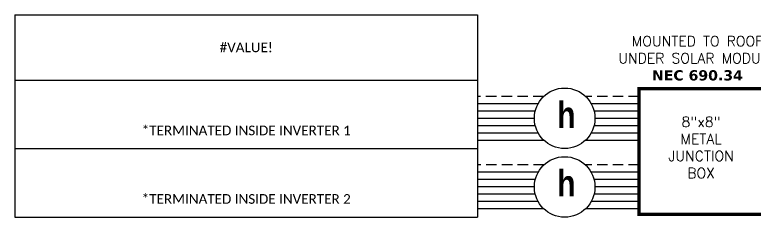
# Model space of a CAD drawing. Header units: feet. Extents: x 9873 to 10655, y 14552 to 15110.
# Drawn here: x 9873.1 to 10137.2, y 15025.1 to 15097.4 of the extents above; entities that cross this region are included whole.
import ezdxf

# ---------------------------------------------------------------- set-up
doc = ezdxf.new("R2010")
doc.units = ezdxf.units.FT
doc.header["$MEASUREMENT"] = 0
doc.linetypes.add('HIDDEN', pattern=[0.375, 0.25, -0.125])
for name, color, linetype in [('ONE LINE BLOCKS', 7, 'Continuous'), ('TEXT', 7, 'Continuous'), ('Z - TITLEBLOCK TXT', 7, 'Continuous')]:
    doc.layers.add(name, color=color, linetype=linetype)
doc.styles.add('ONE LINE TXT', font='techb___.ttf')
doc.styles.get("Standard").update_dxf_attribs({"font": 'simplex.shx'})

# ---------------------------------------------------------------- blocks, each defined once
blk = doc.blocks.new('*T7')
at = {"layer": 'Z - TITLEBLOCK TXT', "color": 0, "lineweight": -2, "transparency": 16777216}
for p, q in [((0, 0), (165.11, 0)), ((0, 0), (0, -72.27)), ((165.11, 0), (165.11, -72.27)), ((0, -23.32), (165.11, -23.32)), ((0, -47.8), (165.11, -47.8)), ((0, -72.27), (165.11, -72.27))]:
    blk.add_line(p, q, dxfattribs=at)
at = {"layer": 'Z - TITLEBLOCK TXT', "color": 0, "linetype": 'Continuous', "transparency": 16777216, "char_height": 3.4544, "width": 156.9097, "attachment_point": 5}
for s, insert in [('{\\fCalibri|b0|i0|c0;#VALUE!', (82.56, -11.66)), ('{\\fCalibri|b0|i0|c0;^J^J*TERMINATED INSIDE INVERTER 1', (82.56, -35.56)), ('{\\fCalibri|b0|i0|c0;^J^J*TERMINATED INSIDE INVERTER 2', (82.56, -60.03))]:
    blk.add_mtext(s, dxfattribs=dict(at, insert=insert))

msp = doc.modelspace()

# ---------------------------------------------------------------- linework, layer by layer
at = {"color": 7, "linetype": 'Continuous'}
for p, q in [((10059.77, 15065.62), (10038.21, 15065.62)), ((10095.8, 15065.62), (10078.73, 15065.62)), ((10058.44, 15060.37), (10038.21, 15060.37)), ((10095.8, 15060.37), (10080.06, 15060.37)), ((10059.83, 15055.13), (10038.21, 15055.13)), ((10095.8, 15055.13), (10078.67, 15055.13)), ((10059.8, 15041.15), (10038.21, 15041.15)), ((10095.8, 15041.15), (10078.7, 15041.15)), ((10058.44, 15035.9), (10038.21, 15035.9)), ((10095.8, 15035.9), (10080.06, 15035.9)), ((10059.8, 15030.65), (10038.21, 15030.65)), ((10095.8, 15030.65), (10078.7, 15030.65))]:
    msp.add_line(p, q, dxfattribs=at)
at = {"color": 253, "linetype": 'Continuous'}
for p, q in [((10058.75, 15062.99), (10038.21, 15062.99)), ((10095.8, 15062.99), (10079.75, 15062.99)), ((10058.78, 15057.75), (10038.21, 15057.75)), ((10095.8, 15057.75), (10079.72, 15057.75)), ((10061.89, 15052.5), (10038.21, 15052.5)), ((10095.8, 15052.5), (10076.61, 15052.5)), ((10058.76, 15038.52), (10038.21, 15038.52)), ((10095.8, 15038.52), (10079.74, 15038.52)), ((10058.76, 15033.28), (10038.21, 15033.28)), ((10095.8, 15033.28), (10079.74, 15033.28)), ((10061.84, 15028.03), (10038.21, 15028.03)), ((10095.8, 15028.03), (10076.67, 15028.03))]:
    msp.add_line(p, q, dxfattribs=at)
at = {"color": 7, "linetype": 'Continuous'}
for centre in [(10069.25, 15060.42), (10069.25, 15035.9)]:
    msp.add_circle(centre, 10.81, dxfattribs=at)
at = {"layer": 'ONE LINE BLOCKS', "lineweight": 50, "const_width": 1.19}
msp.add_lwpolyline([(10140.67, 15026.08), (10095.8, 15026.08), (10095.8, 15070.95), (10140.67, 15070.95)], close=True, dxfattribs=at)
at = {"layer": 'TEXT', "color": 92, "linetype": 'HIDDEN', "ltscale": 15}
for p, q in [((10061.78, 15068.24), (10038.21, 15068.24)), ((10095.8, 15068.24), (10076.72, 15068.24)), ((10061.84, 15043.76), (10038.21, 15043.76)), ((10095.8, 15043.76), (10076.67, 15043.76))]:
    msp.add_line(p, q, dxfattribs=at)

# ---------------------------------------------------------------- block references
msp.add_blockref('*T7', (9873.1, 15097.38))

# ---------------------------------------------------------------- texts
at = {"layer": 'TEXT', "color": 1, "char_height": 3.6576, "attachment_point": 5}
for s, width, insert in [(' \\PMOUNTED TO ROOF \\PUNDER SOLAR MODULE\\P{\\fVerdana|b1|i0|c0|p34;NEC 690.34}', 70.2138, (10116.61, 15084.87)), ('8"x8" METAL JUNCTION BOX ', 0.4767, (10117.93, 15050))]:
    msp.add_mtext_dynamic_manual_height_columns(s, width=width, gutter_width=7.17, heights=[0], dxfattribs=dict(at, insert=insert))
at = {"layer": 'Z - TITLEBLOCK TXT', "color": 1, "linetype": 'Continuous', "char_height": 9.3833, "attachment_point": 1, "style": 'ONE LINE TXT'}
for insert in [(10066.56, 15066.36), (10066.56, 15041.91)]:
    msp.add_mtext_dynamic_manual_height_columns('{\\W1;\\C256;h}', width=0.1385, gutter_width=2.13, heights=[0], dxfattribs=dict(at, insert=insert))

doc.saveas('drawing.dxf')
